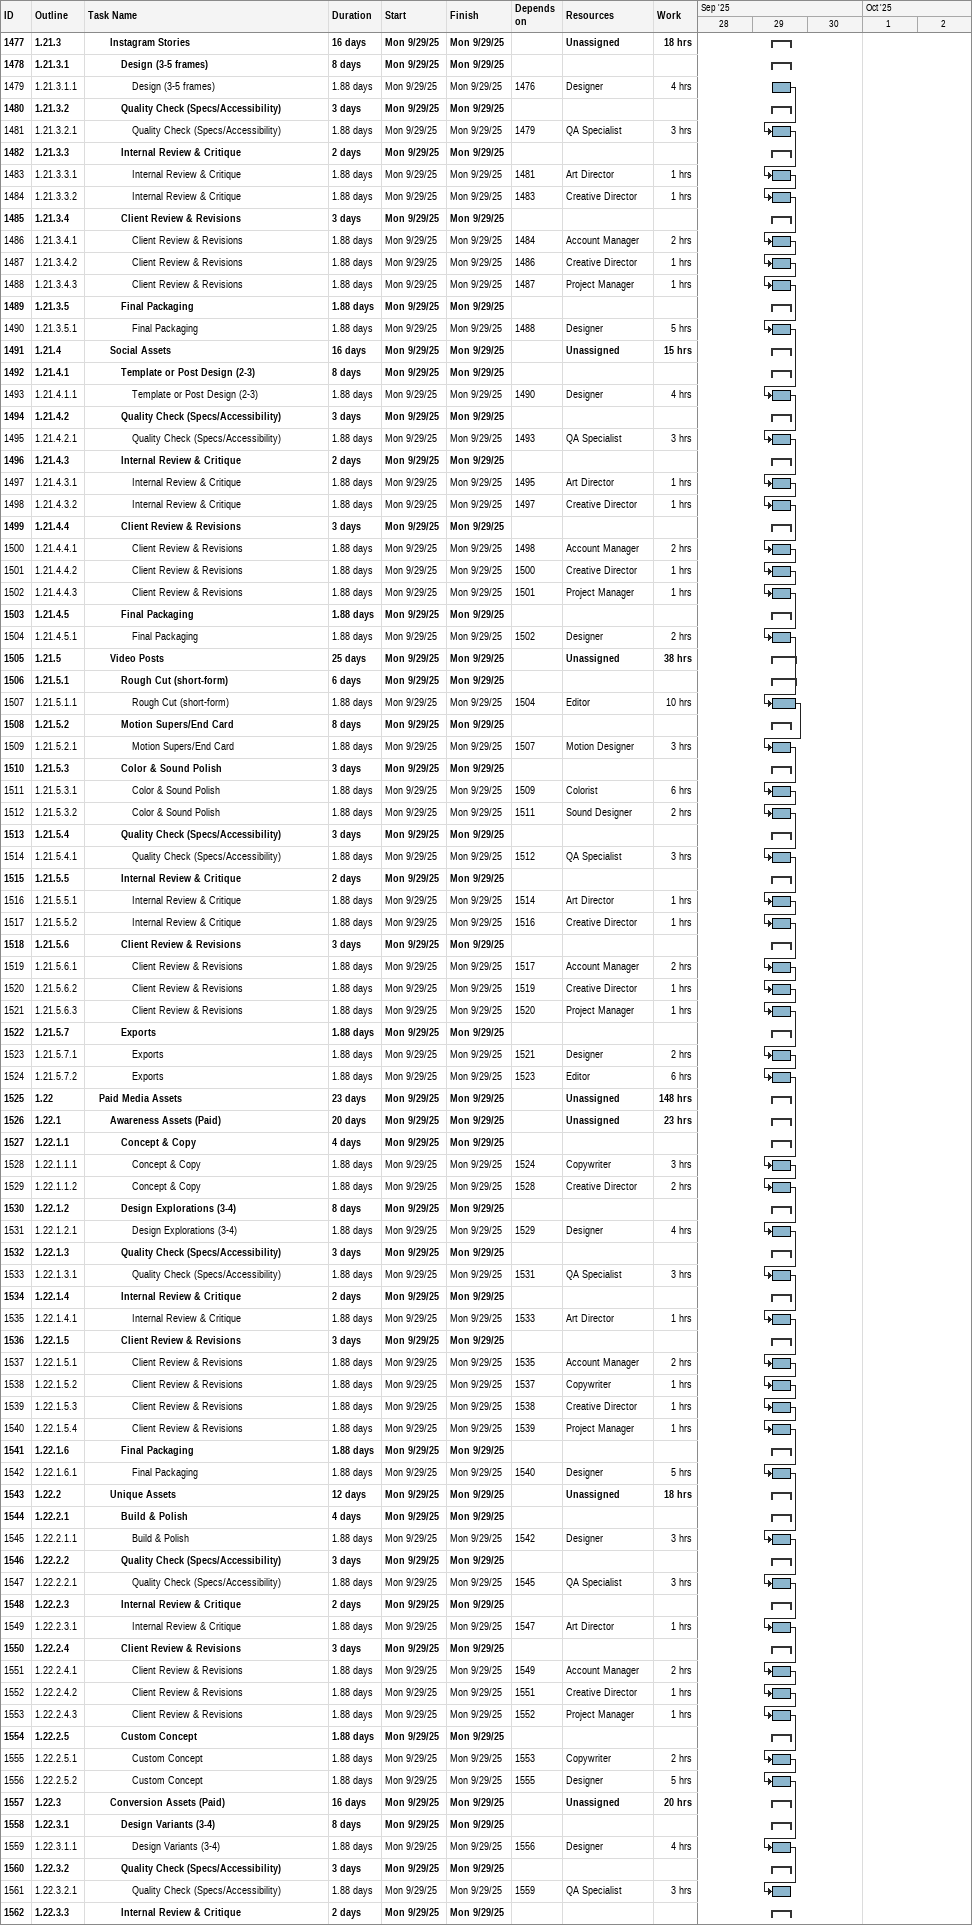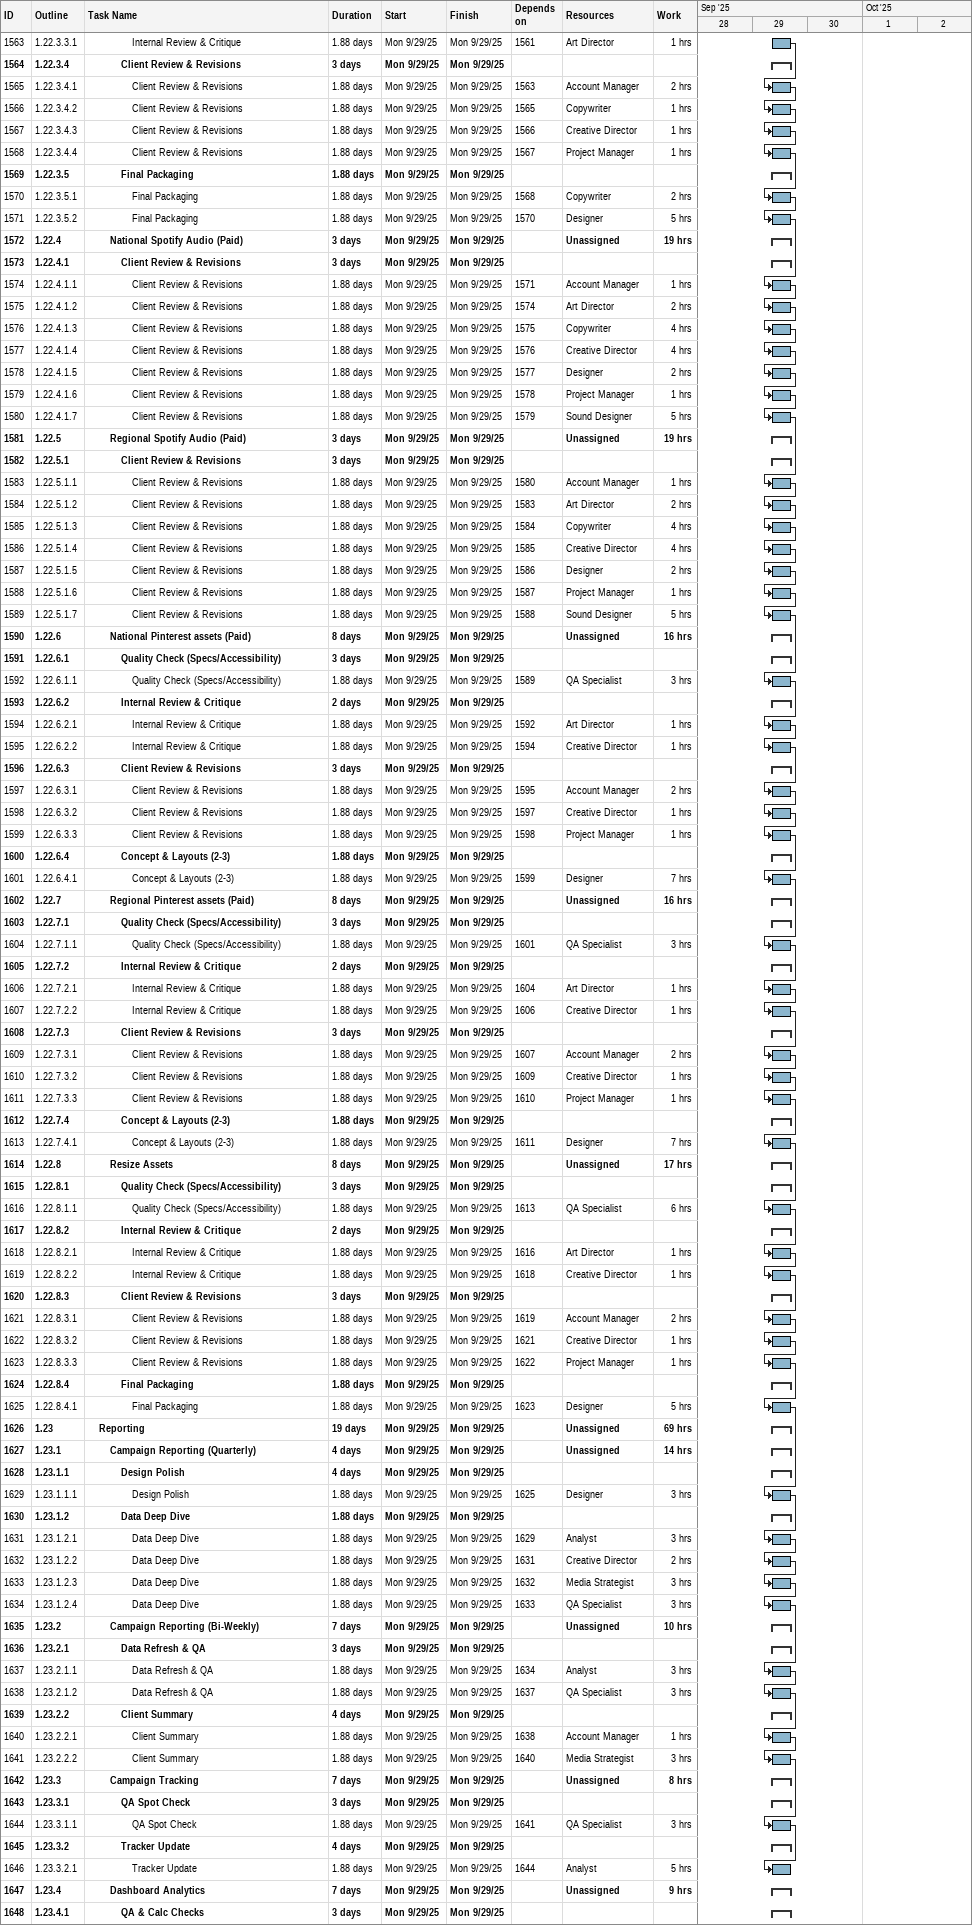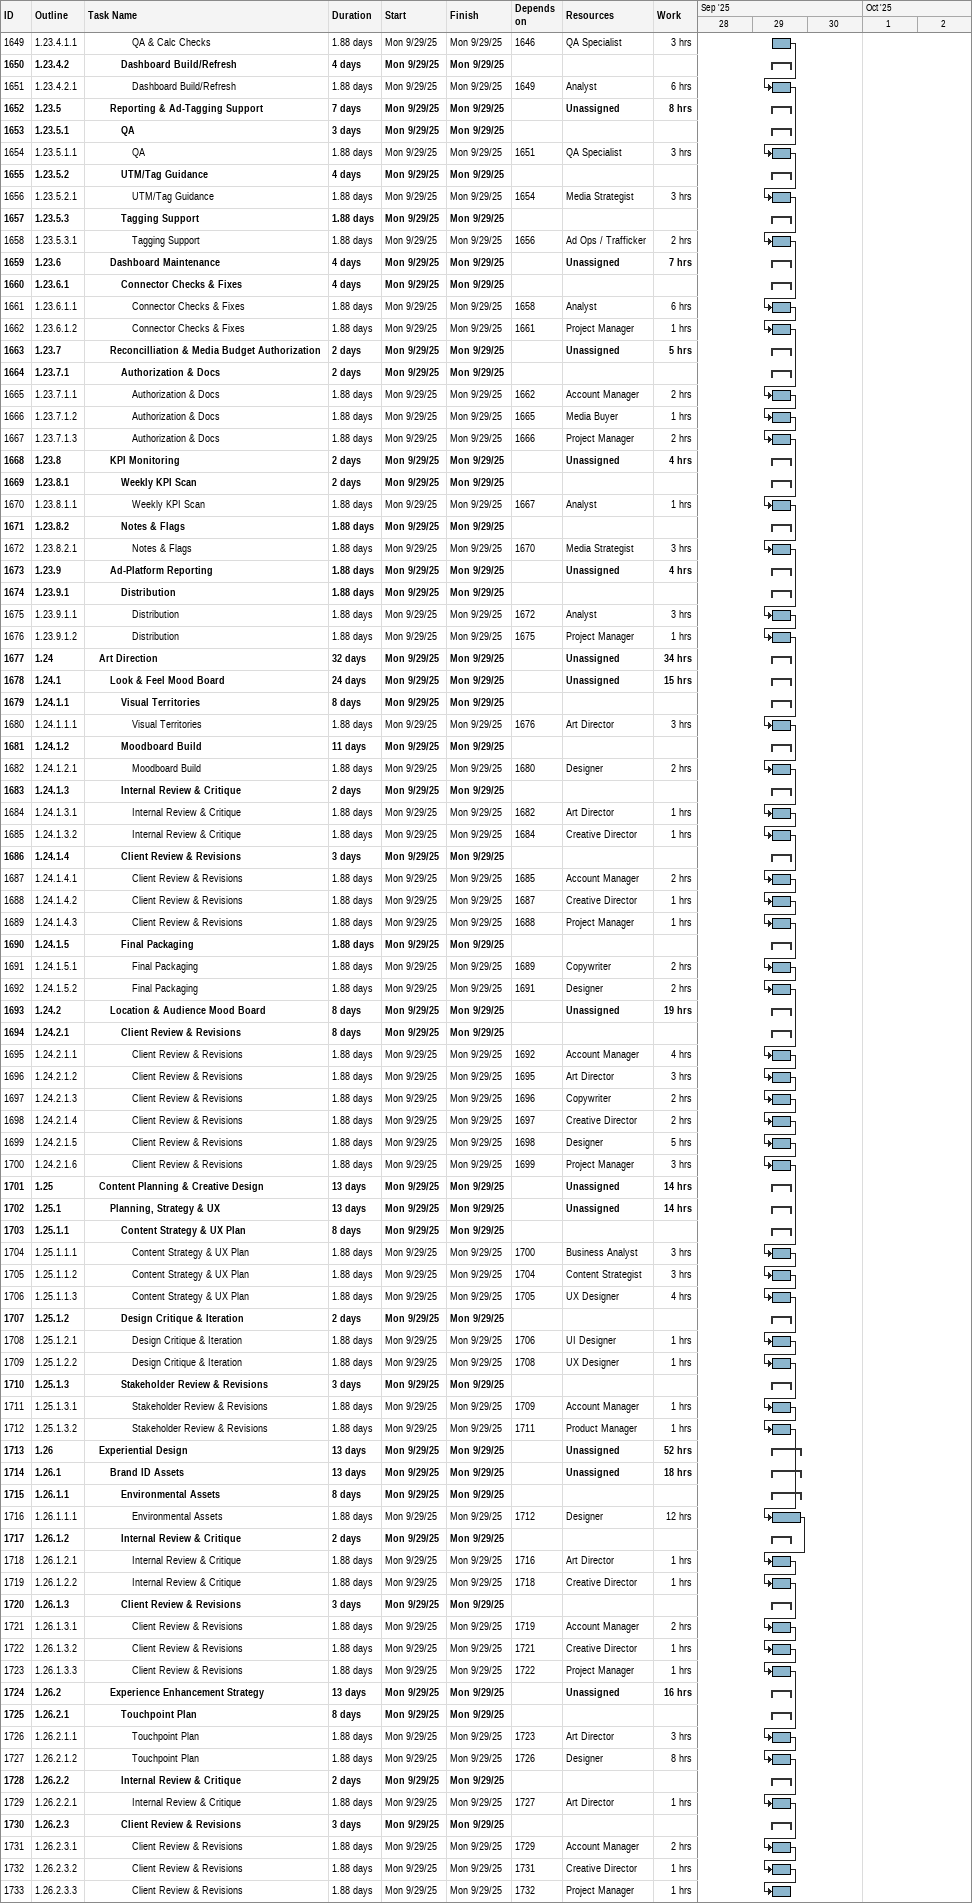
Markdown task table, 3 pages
| ID | WBS | Task | Duration | Start | Finish | Predecessors | Resources | Work (h) |
|---|---|---|---|---|---|---|---|---|
| 1477 | 1.21.3 | **Instagram Stories** | 16d | 2025-09-29 | 2025-09-29 |  | Unassigned | 18 |
| 1478 | 1.21.3.1 | **Design (3-5 frames)** | 8d | 2025-09-29 | 2025-09-29 |  |  |  |
| 1479 | 1.21.3.1.1 | Design (3-5 frames) | 1.88d | 2025-09-29 | 2025-09-29 | 1476 | Designer | 4 |
| 1480 | 1.21.3.2 | **Quality Check (Specs/Accessibility)** | 3d | 2025-09-29 | 2025-09-29 |  |  |  |
| 1481 | 1.21.3.2.1 | Quality Check (Specs/Accessibility) | 1.88d | 2025-09-29 | 2025-09-29 | 1479 | QA Specialist | 3 |
| 1482 | 1.21.3.3 | **Internal Review & Critique** | 2d | 2025-09-29 | 2025-09-29 |  |  |  |
| 1483 | 1.21.3.3.1 | Internal Review & Critique | 1.88d | 2025-09-29 | 2025-09-29 | 1481 | Art Director | 1 |
| 1484 | 1.21.3.3.2 | Internal Review & Critique | 1.88d | 2025-09-29 | 2025-09-29 | 1483 | Creative Director | 1 |
| 1485 | 1.21.3.4 | **Client Review & Revisions** | 3d | 2025-09-29 | 2025-09-29 |  |  |  |
| 1486 | 1.21.3.4.1 | Client Review & Revisions | 1.88d | 2025-09-29 | 2025-09-29 | 1484 | Account Manager | 2 |
| 1487 | 1.21.3.4.2 | Client Review & Revisions | 1.88d | 2025-09-29 | 2025-09-29 | 1486 | Creative Director | 1 |
| 1488 | 1.21.3.4.3 | Client Review & Revisions | 1.88d | 2025-09-29 | 2025-09-29 | 1487 | Project Manager | 1 |
| 1489 | 1.21.3.5 | **Final Packaging** | 1.88d | 2025-09-29 | 2025-09-29 |  |  |  |
| 1490 | 1.21.3.5.1 | Final Packaging | 1.88d | 2025-09-29 | 2025-09-29 | 1488 | Designer | 5 |
| 1491 | 1.21.4 | **Social Assets** | 16d | 2025-09-29 | 2025-09-29 |  | Unassigned | 15 |
| 1492 | 1.21.4.1 | **Template or Post Design (2-3)** | 8d | 2025-09-29 | 2025-09-29 |  |  |  |
| 1493 | 1.21.4.1.1 | Template or Post Design (2-3) | 1.88d | 2025-09-29 | 2025-09-29 | 1490 | Designer | 4 |
| 1494 | 1.21.4.2 | **Quality Check (Specs/Accessibility)** | 3d | 2025-09-29 | 2025-09-29 |  |  |  |
| 1495 | 1.21.4.2.1 | Quality Check (Specs/Accessibility) | 1.88d | 2025-09-29 | 2025-09-29 | 1493 | QA Specialist | 3 |
| 1496 | 1.21.4.3 | **Internal Review & Critique** | 2d | 2025-09-29 | 2025-09-29 |  |  |  |
| 1497 | 1.21.4.3.1 | Internal Review & Critique | 1.88d | 2025-09-29 | 2025-09-29 | 1495 | Art Director | 1 |
| 1498 | 1.21.4.3.2 | Internal Review & Critique | 1.88d | 2025-09-29 | 2025-09-29 | 1497 | Creative Director | 1 |
| 1499 | 1.21.4.4 | **Client Review & Revisions** | 3d | 2025-09-29 | 2025-09-29 |  |  |  |
| 1500 | 1.21.4.4.1 | Client Review & Revisions | 1.88d | 2025-09-29 | 2025-09-29 | 1498 | Account Manager | 2 |
| 1501 | 1.21.4.4.2 | Client Review & Revisions | 1.88d | 2025-09-29 | 2025-09-29 | 1500 | Creative Director | 1 |
| 1502 | 1.21.4.4.3 | Client Review & Revisions | 1.88d | 2025-09-29 | 2025-09-29 | 1501 | Project Manager | 1 |
| 1503 | 1.21.4.5 | **Final Packaging** | 1.88d | 2025-09-29 | 2025-09-29 |  |  |  |
| 1504 | 1.21.4.5.1 | Final Packaging | 1.88d | 2025-09-29 | 2025-09-29 | 1502 | Designer | 2 |
| 1505 | 1.21.5 | **Video Posts** | 25d | 2025-09-29 | 2025-09-29 |  | Unassigned | 38 |
| 1506 | 1.21.5.1 | **Rough Cut (short-form)** | 6d | 2025-09-29 | 2025-09-29 |  |  |  |
| 1507 | 1.21.5.1.1 | Rough Cut (short-form) | 1.88d | 2025-09-29 | 2025-09-29 | 1504 | Editor | 10 |
| 1508 | 1.21.5.2 | **Motion Supers/End Card** | 8d | 2025-09-29 | 2025-09-29 |  |  |  |
| 1509 | 1.21.5.2.1 | Motion Supers/End Card | 1.88d | 2025-09-29 | 2025-09-29 | 1507 | Motion Designer | 3 |
| 1510 | 1.21.5.3 | **Color & Sound Polish** | 3d | 2025-09-29 | 2025-09-29 |  |  |  |
| 1511 | 1.21.5.3.1 | Color & Sound Polish | 1.88d | 2025-09-29 | 2025-09-29 | 1509 | Colorist | 6 |
| 1512 | 1.21.5.3.2 | Color & Sound Polish | 1.88d | 2025-09-29 | 2025-09-29 | 1511 | Sound Designer | 2 |
| 1513 | 1.21.5.4 | **Quality Check (Specs/Accessibility)** | 3d | 2025-09-29 | 2025-09-29 |  |  |  |
| 1514 | 1.21.5.4.1 | Quality Check (Specs/Accessibility) | 1.88d | 2025-09-29 | 2025-09-29 | 1512 | QA Specialist | 3 |
| 1515 | 1.21.5.5 | **Internal Review & Critique** | 2d | 2025-09-29 | 2025-09-29 |  |  |  |
| 1516 | 1.21.5.5.1 | Internal Review & Critique | 1.88d | 2025-09-29 | 2025-09-29 | 1514 | Art Director | 1 |
| 1517 | 1.21.5.5.2 | Internal Review & Critique | 1.88d | 2025-09-29 | 2025-09-29 | 1516 | Creative Director | 1 |
| 1518 | 1.21.5.6 | **Client Review & Revisions** | 3d | 2025-09-29 | 2025-09-29 |  |  |  |
| 1519 | 1.21.5.6.1 | Client Review & Revisions | 1.88d | 2025-09-29 | 2025-09-29 | 1517 | Account Manager | 2 |
| 1520 | 1.21.5.6.2 | Client Review & Revisions | 1.88d | 2025-09-29 | 2025-09-29 | 1519 | Creative Director | 1 |
| 1521 | 1.21.5.6.3 | Client Review & Revisions | 1.88d | 2025-09-29 | 2025-09-29 | 1520 | Project Manager | 1 |
| 1522 | 1.21.5.7 | **Exports** | 1.88d | 2025-09-29 | 2025-09-29 |  |  |  |
| 1523 | 1.21.5.7.1 | Exports | 1.88d | 2025-09-29 | 2025-09-29 | 1521 | Designer | 2 |
| 1524 | 1.21.5.7.2 | Exports | 1.88d | 2025-09-29 | 2025-09-29 | 1523 | Editor | 6 |
| 1525 | 1.22 | **Paid Media Assets** | 23d | 2025-09-29 | 2025-09-29 |  | Unassigned | 148 |
| 1526 | 1.22.1 | **Awareness Assets (Paid)** | 20d | 2025-09-29 | 2025-09-29 |  | Unassigned | 23 |
| 1527 | 1.22.1.1 | **Concept & Copy** | 4d | 2025-09-29 | 2025-09-29 |  |  |  |
| 1528 | 1.22.1.1.1 | Concept & Copy | 1.88d | 2025-09-29 | 2025-09-29 | 1524 | Copywriter | 3 |
| 1529 | 1.22.1.1.2 | Concept & Copy | 1.88d | 2025-09-29 | 2025-09-29 | 1528 | Creative Director | 2 |
| 1530 | 1.22.1.2 | **Design Explorations (3-4)** | 8d | 2025-09-29 | 2025-09-29 |  |  |  |
| 1531 | 1.22.1.2.1 | Design Explorations (3-4) | 1.88d | 2025-09-29 | 2025-09-29 | 1529 | Designer | 4 |
| 1532 | 1.22.1.3 | **Quality Check (Specs/Accessibility)** | 3d | 2025-09-29 | 2025-09-29 |  |  |  |
| 1533 | 1.22.1.3.1 | Quality Check (Specs/Accessibility) | 1.88d | 2025-09-29 | 2025-09-29 | 1531 | QA Specialist | 3 |
| 1534 | 1.22.1.4 | **Internal Review & Critique** | 2d | 2025-09-29 | 2025-09-29 |  |  |  |
| 1535 | 1.22.1.4.1 | Internal Review & Critique | 1.88d | 2025-09-29 | 2025-09-29 | 1533 | Art Director | 1 |
| 1536 | 1.22.1.5 | **Client Review & Revisions** | 3d | 2025-09-29 | 2025-09-29 |  |  |  |
| 1537 | 1.22.1.5.1 | Client Review & Revisions | 1.88d | 2025-09-29 | 2025-09-29 | 1535 | Account Manager | 2 |
| 1538 | 1.22.1.5.2 | Client Review & Revisions | 1.88d | 2025-09-29 | 2025-09-29 | 1537 | Copywriter | 1 |
| 1539 | 1.22.1.5.3 | Client Review & Revisions | 1.88d | 2025-09-29 | 2025-09-29 | 1538 | Creative Director | 1 |
| 1540 | 1.22.1.5.4 | Client Review & Revisions | 1.88d | 2025-09-29 | 2025-09-29 | 1539 | Project Manager | 1 |
| 1541 | 1.22.1.6 | **Final Packaging** | 1.88d | 2025-09-29 | 2025-09-29 |  |  |  |
| 1542 | 1.22.1.6.1 | Final Packaging | 1.88d | 2025-09-29 | 2025-09-29 | 1540 | Designer | 5 |
| 1543 | 1.22.2 | **Unique Assets** | 12d | 2025-09-29 | 2025-09-29 |  | Unassigned | 18 |
| 1544 | 1.22.2.1 | **Build & Polish** | 4d | 2025-09-29 | 2025-09-29 |  |  |  |
| 1545 | 1.22.2.1.1 | Build & Polish | 1.88d | 2025-09-29 | 2025-09-29 | 1542 | Designer | 3 |
| 1546 | 1.22.2.2 | **Quality Check (Specs/Accessibility)** | 3d | 2025-09-29 | 2025-09-29 |  |  |  |
| 1547 | 1.22.2.2.1 | Quality Check (Specs/Accessibility) | 1.88d | 2025-09-29 | 2025-09-29 | 1545 | QA Specialist | 3 |
| 1548 | 1.22.2.3 | **Internal Review & Critique** | 2d | 2025-09-29 | 2025-09-29 |  |  |  |
| 1549 | 1.22.2.3.1 | Internal Review & Critique | 1.88d | 2025-09-29 | 2025-09-29 | 1547 | Art Director | 1 |
| 1550 | 1.22.2.4 | **Client Review & Revisions** | 3d | 2025-09-29 | 2025-09-29 |  |  |  |
| 1551 | 1.22.2.4.1 | Client Review & Revisions | 1.88d | 2025-09-29 | 2025-09-29 | 1549 | Account Manager | 2 |
| 1552 | 1.22.2.4.2 | Client Review & Revisions | 1.88d | 2025-09-29 | 2025-09-29 | 1551 | Creative Director | 1 |
| 1553 | 1.22.2.4.3 | Client Review & Revisions | 1.88d | 2025-09-29 | 2025-09-29 | 1552 | Project Manager | 1 |
| 1554 | 1.22.2.5 | **Custom Concept** | 1.88d | 2025-09-29 | 2025-09-29 |  |  |  |
| 1555 | 1.22.2.5.1 | Custom Concept | 1.88d | 2025-09-29 | 2025-09-29 | 1553 | Copywriter | 2 |
| 1556 | 1.22.2.5.2 | Custom Concept | 1.88d | 2025-09-29 | 2025-09-29 | 1555 | Designer | 5 |
| 1557 | 1.22.3 | **Conversion Assets (Paid)** | 16d | 2025-09-29 | 2025-09-29 |  | Unassigned | 20 |
| 1558 | 1.22.3.1 | **Design Variants (3-4)** | 8d | 2025-09-29 | 2025-09-29 |  |  |  |
| 1559 | 1.22.3.1.1 | Design Variants (3-4) | 1.88d | 2025-09-29 | 2025-09-29 | 1556 | Designer | 4 |
| 1560 | 1.22.3.2 | **Quality Check (Specs/Accessibility)** | 3d | 2025-09-29 | 2025-09-29 |  |  |  |
| 1561 | 1.22.3.2.1 | Quality Check (Specs/Accessibility) | 1.88d | 2025-09-29 | 2025-09-29 | 1559 | QA Specialist | 3 |
| 1562 | 1.22.3.3 | **Internal Review & Critique** | 2d | 2025-09-29 | 2025-09-29 |  |  |  |
| 1563 | 1.22.3.3.1 | Internal Review & Critique | 1.88d | 2025-09-29 | 2025-09-29 | 1561 | Art Director | 1 |
| 1564 | 1.22.3.4 | **Client Review & Revisions** | 3d | 2025-09-29 | 2025-09-29 |  |  |  |
| 1565 | 1.22.3.4.1 | Client Review & Revisions | 1.88d | 2025-09-29 | 2025-09-29 | 1563 | Account Manager | 2 |
| 1566 | 1.22.3.4.2 | Client Review & Revisions | 1.88d | 2025-09-29 | 2025-09-29 | 1565 | Copywriter | 1 |
| 1567 | 1.22.3.4.3 | Client Review & Revisions | 1.88d | 2025-09-29 | 2025-09-29 | 1566 | Creative Director | 1 |
| 1568 | 1.22.3.4.4 | Client Review & Revisions | 1.88d | 2025-09-29 | 2025-09-29 | 1567 | Project Manager | 1 |
| 1569 | 1.22.3.5 | **Final Packaging** | 1.88d | 2025-09-29 | 2025-09-29 |  |  |  |
| 1570 | 1.22.3.5.1 | Final Packaging | 1.88d | 2025-09-29 | 2025-09-29 | 1568 | Copywriter | 2 |
| 1571 | 1.22.3.5.2 | Final Packaging | 1.88d | 2025-09-29 | 2025-09-29 | 1570 | Designer | 5 |
| 1572 | 1.22.4 | **National Spotify Audio (Paid)** | 3d | 2025-09-29 | 2025-09-29 |  | Unassigned | 19 |
| 1573 | 1.22.4.1 | **Client Review & Revisions** | 3d | 2025-09-29 | 2025-09-29 |  |  |  |
| 1574 | 1.22.4.1.1 | Client Review & Revisions | 1.88d | 2025-09-29 | 2025-09-29 | 1571 | Account Manager | 1 |
| 1575 | 1.22.4.1.2 | Client Review & Revisions | 1.88d | 2025-09-29 | 2025-09-29 | 1574 | Art Director | 2 |
| 1576 | 1.22.4.1.3 | Client Review & Revisions | 1.88d | 2025-09-29 | 2025-09-29 | 1575 | Copywriter | 4 |
| 1577 | 1.22.4.1.4 | Client Review & Revisions | 1.88d | 2025-09-29 | 2025-09-29 | 1576 | Creative Director | 4 |
| 1578 | 1.22.4.1.5 | Client Review & Revisions | 1.88d | 2025-09-29 | 2025-09-29 | 1577 | Designer | 2 |
| 1579 | 1.22.4.1.6 | Client Review & Revisions | 1.88d | 2025-09-29 | 2025-09-29 | 1578 | Project Manager | 1 |
| 1580 | 1.22.4.1.7 | Client Review & Revisions | 1.88d | 2025-09-29 | 2025-09-29 | 1579 | Sound Designer | 5 |
| 1581 | 1.22.5 | **Regional Spotify Audio (Paid)** | 3d | 2025-09-29 | 2025-09-29 |  | Unassigned | 19 |
| 1582 | 1.22.5.1 | **Client Review & Revisions** | 3d | 2025-09-29 | 2025-09-29 |  |  |  |
| 1583 | 1.22.5.1.1 | Client Review & Revisions | 1.88d | 2025-09-29 | 2025-09-29 | 1580 | Account Manager | 1 |
| 1584 | 1.22.5.1.2 | Client Review & Revisions | 1.88d | 2025-09-29 | 2025-09-29 | 1583 | Art Director | 2 |
| 1585 | 1.22.5.1.3 | Client Review & Revisions | 1.88d | 2025-09-29 | 2025-09-29 | 1584 | Copywriter | 4 |
| 1586 | 1.22.5.1.4 | Client Review & Revisions | 1.88d | 2025-09-29 | 2025-09-29 | 1585 | Creative Director | 4 |
| 1587 | 1.22.5.1.5 | Client Review & Revisions | 1.88d | 2025-09-29 | 2025-09-29 | 1586 | Designer | 2 |
| 1588 | 1.22.5.1.6 | Client Review & Revisions | 1.88d | 2025-09-29 | 2025-09-29 | 1587 | Project Manager | 1 |
| 1589 | 1.22.5.1.7 | Client Review & Revisions | 1.88d | 2025-09-29 | 2025-09-29 | 1588 | Sound Designer | 5 |
| 1590 | 1.22.6 | **National Pinterest assets (Paid)** | 8d | 2025-09-29 | 2025-09-29 |  | Unassigned | 16 |
| 1591 | 1.22.6.1 | **Quality Check (Specs/Accessibility)** | 3d | 2025-09-29 | 2025-09-29 |  |  |  |
| 1592 | 1.22.6.1.1 | Quality Check (Specs/Accessibility) | 1.88d | 2025-09-29 | 2025-09-29 | 1589 | QA Specialist | 3 |
| 1593 | 1.22.6.2 | **Internal Review & Critique** | 2d | 2025-09-29 | 2025-09-29 |  |  |  |
| 1594 | 1.22.6.2.1 | Internal Review & Critique | 1.88d | 2025-09-29 | 2025-09-29 | 1592 | Art Director | 1 |
| 1595 | 1.22.6.2.2 | Internal Review & Critique | 1.88d | 2025-09-29 | 2025-09-29 | 1594 | Creative Director | 1 |
| 1596 | 1.22.6.3 | **Client Review & Revisions** | 3d | 2025-09-29 | 2025-09-29 |  |  |  |
| 1597 | 1.22.6.3.1 | Client Review & Revisions | 1.88d | 2025-09-29 | 2025-09-29 | 1595 | Account Manager | 2 |
| 1598 | 1.22.6.3.2 | Client Review & Revisions | 1.88d | 2025-09-29 | 2025-09-29 | 1597 | Creative Director | 1 |
| 1599 | 1.22.6.3.3 | Client Review & Revisions | 1.88d | 2025-09-29 | 2025-09-29 | 1598 | Project Manager | 1 |
| 1600 | 1.22.6.4 | **Concept & Layouts (2-3)** | 1.88d | 2025-09-29 | 2025-09-29 |  |  |  |
| 1601 | 1.22.6.4.1 | Concept & Layouts (2-3) | 1.88d | 2025-09-29 | 2025-09-29 | 1599 | Designer | 7 |
| 1602 | 1.22.7 | **Regional Pinterest assets (Paid)** | 8d | 2025-09-29 | 2025-09-29 |  | Unassigned | 16 |
| 1603 | 1.22.7.1 | **Quality Check (Specs/Accessibility)** | 3d | 2025-09-29 | 2025-09-29 |  |  |  |
| 1604 | 1.22.7.1.1 | Quality Check (Specs/Accessibility) | 1.88d | 2025-09-29 | 2025-09-29 | 1601 | QA Specialist | 3 |
| 1605 | 1.22.7.2 | **Internal Review & Critique** | 2d | 2025-09-29 | 2025-09-29 |  |  |  |
| 1606 | 1.22.7.2.1 | Internal Review & Critique | 1.88d | 2025-09-29 | 2025-09-29 | 1604 | Art Director | 1 |
| 1607 | 1.22.7.2.2 | Internal Review & Critique | 1.88d | 2025-09-29 | 2025-09-29 | 1606 | Creative Director | 1 |
| 1608 | 1.22.7.3 | **Client Review & Revisions** | 3d | 2025-09-29 | 2025-09-29 |  |  |  |
| 1609 | 1.22.7.3.1 | Client Review & Revisions | 1.88d | 2025-09-29 | 2025-09-29 | 1607 | Account Manager | 2 |
| 1610 | 1.22.7.3.2 | Client Review & Revisions | 1.88d | 2025-09-29 | 2025-09-29 | 1609 | Creative Director | 1 |
| 1611 | 1.22.7.3.3 | Client Review & Revisions | 1.88d | 2025-09-29 | 2025-09-29 | 1610 | Project Manager | 1 |
| 1612 | 1.22.7.4 | **Concept & Layouts (2-3)** | 1.88d | 2025-09-29 | 2025-09-29 |  |  |  |
| 1613 | 1.22.7.4.1 | Concept & Layouts (2-3) | 1.88d | 2025-09-29 | 2025-09-29 | 1611 | Designer | 7 |
| 1614 | 1.22.8 | **Resize Assets** | 8d | 2025-09-29 | 2025-09-29 |  | Unassigned | 17 |
| 1615 | 1.22.8.1 | **Quality Check (Specs/Accessibility)** | 3d | 2025-09-29 | 2025-09-29 |  |  |  |
| 1616 | 1.22.8.1.1 | Quality Check (Specs/Accessibility) | 1.88d | 2025-09-29 | 2025-09-29 | 1613 | QA Specialist | 6 |
| 1617 | 1.22.8.2 | **Internal Review & Critique** | 2d | 2025-09-29 | 2025-09-29 |  |  |  |
| 1618 | 1.22.8.2.1 | Internal Review & Critique | 1.88d | 2025-09-29 | 2025-09-29 | 1616 | Art Director | 1 |
| 1619 | 1.22.8.2.2 | Internal Review & Critique | 1.88d | 2025-09-29 | 2025-09-29 | 1618 | Creative Director | 1 |
| 1620 | 1.22.8.3 | **Client Review & Revisions** | 3d | 2025-09-29 | 2025-09-29 |  |  |  |
| 1621 | 1.22.8.3.1 | Client Review & Revisions | 1.88d | 2025-09-29 | 2025-09-29 | 1619 | Account Manager | 2 |
| 1622 | 1.22.8.3.2 | Client Review & Revisions | 1.88d | 2025-09-29 | 2025-09-29 | 1621 | Creative Director | 1 |
| 1623 | 1.22.8.3.3 | Client Review & Revisions | 1.88d | 2025-09-29 | 2025-09-29 | 1622 | Project Manager | 1 |
| 1624 | 1.22.8.4 | **Final Packaging** | 1.88d | 2025-09-29 | 2025-09-29 |  |  |  |
| 1625 | 1.22.8.4.1 | Final Packaging | 1.88d | 2025-09-29 | 2025-09-29 | 1623 | Designer | 5 |
| 1626 | 1.23 | **Reporting** | 19d | 2025-09-29 | 2025-09-29 |  | Unassigned | 69 |
| 1627 | 1.23.1 | **Campaign Reporting (Quarterly)** | 4d | 2025-09-29 | 2025-09-29 |  | Unassigned | 14 |
| 1628 | 1.23.1.1 | **Design Polish** | 4d | 2025-09-29 | 2025-09-29 |  |  |  |
| 1629 | 1.23.1.1.1 | Design Polish | 1.88d | 2025-09-29 | 2025-09-29 | 1625 | Designer | 3 |
| 1630 | 1.23.1.2 | **Data Deep Dive** | 1.88d | 2025-09-29 | 2025-09-29 |  |  |  |
| 1631 | 1.23.1.2.1 | Data Deep Dive | 1.88d | 2025-09-29 | 2025-09-29 | 1629 | Analyst | 3 |
| 1632 | 1.23.1.2.2 | Data Deep Dive | 1.88d | 2025-09-29 | 2025-09-29 | 1631 | Creative Director | 2 |
| 1633 | 1.23.1.2.3 | Data Deep Dive | 1.88d | 2025-09-29 | 2025-09-29 | 1632 | Media Strategist | 3 |
| 1634 | 1.23.1.2.4 | Data Deep Dive | 1.88d | 2025-09-29 | 2025-09-29 | 1633 | QA Specialist | 3 |
| 1635 | 1.23.2 | **Campaign Reporting (Bi-Weekly)** | 7d | 2025-09-29 | 2025-09-29 |  | Unassigned | 10 |
| 1636 | 1.23.2.1 | **Data Refresh & QA** | 3d | 2025-09-29 | 2025-09-29 |  |  |  |
| 1637 | 1.23.2.1.1 | Data Refresh & QA | 1.88d | 2025-09-29 | 2025-09-29 | 1634 | Analyst | 3 |
| 1638 | 1.23.2.1.2 | Data Refresh & QA | 1.88d | 2025-09-29 | 2025-09-29 | 1637 | QA Specialist | 3 |
| 1639 | 1.23.2.2 | **Client Summary** | 4d | 2025-09-29 | 2025-09-29 |  |  |  |
| 1640 | 1.23.2.2.1 | Client Summary | 1.88d | 2025-09-29 | 2025-09-29 | 1638 | Account Manager | 1 |
| 1641 | 1.23.2.2.2 | Client Summary | 1.88d | 2025-09-29 | 2025-09-29 | 1640 | Media Strategist | 3 |
| 1642 | 1.23.3 | **Campaign Tracking** | 7d | 2025-09-29 | 2025-09-29 |  | Unassigned | 8 |
| 1643 | 1.23.3.1 | **QA Spot Check** | 3d | 2025-09-29 | 2025-09-29 |  |  |  |
| 1644 | 1.23.3.1.1 | QA Spot Check | 1.88d | 2025-09-29 | 2025-09-29 | 1641 | QA Specialist | 3 |
| 1645 | 1.23.3.2 | **Tracker Update** | 4d | 2025-09-29 | 2025-09-29 |  |  |  |
| 1646 | 1.23.3.2.1 | Tracker Update | 1.88d | 2025-09-29 | 2025-09-29 | 1644 | Analyst | 5 |
| 1647 | 1.23.4 | **Dashboard Analytics** | 7d | 2025-09-29 | 2025-09-29 |  | Unassigned | 9 |
| 1648 | 1.23.4.1 | **QA & Calc Checks** | 3d | 2025-09-29 | 2025-09-29 |  |  |  |
| 1649 | 1.23.4.1.1 | QA & Calc Checks | 1.88d | 2025-09-29 | 2025-09-29 | 1646 | QA Specialist | 3 |
| 1650 | 1.23.4.2 | **Dashboard Build/Refresh** | 4d | 2025-09-29 | 2025-09-29 |  |  |  |
| 1651 | 1.23.4.2.1 | Dashboard Build/Refresh | 1.88d | 2025-09-29 | 2025-09-29 | 1649 | Analyst | 6 |
| 1652 | 1.23.5 | **Reporting & Ad-Tagging Support** | 7d | 2025-09-29 | 2025-09-29 |  | Unassigned | 8 |
| 1653 | 1.23.5.1 | **QA** | 3d | 2025-09-29 | 2025-09-29 |  |  |  |
| 1654 | 1.23.5.1.1 | QA | 1.88d | 2025-09-29 | 2025-09-29 | 1651 | QA Specialist | 3 |
| 1655 | 1.23.5.2 | **UTM/Tag Guidance** | 4d | 2025-09-29 | 2025-09-29 |  |  |  |
| 1656 | 1.23.5.2.1 | UTM/Tag Guidance | 1.88d | 2025-09-29 | 2025-09-29 | 1654 | Media Strategist | 3 |
| 1657 | 1.23.5.3 | **Tagging Support** | 1.88d | 2025-09-29 | 2025-09-29 |  |  |  |
| 1658 | 1.23.5.3.1 | Tagging Support | 1.88d | 2025-09-29 | 2025-09-29 | 1656 | Ad Ops / Trafficker | 2 |
| 1659 | 1.23.6 | **Dashboard Maintenance** | 4d | 2025-09-29 | 2025-09-29 |  | Unassigned | 7 |
| 1660 | 1.23.6.1 | **Connector Checks & Fixes** | 4d | 2025-09-29 | 2025-09-29 |  |  |  |
| 1661 | 1.23.6.1.1 | Connector Checks & Fixes | 1.88d | 2025-09-29 | 2025-09-29 | 1658 | Analyst | 6 |
| 1662 | 1.23.6.1.2 | Connector Checks & Fixes | 1.88d | 2025-09-29 | 2025-09-29 | 1661 | Project Manager | 1 |
| 1663 | 1.23.7 | **Reconcilliation & Media Budget Authorization** | 2d | 2025-09-29 | 2025-09-29 |  | Unassigned | 5 |
| 1664 | 1.23.7.1 | **Authorization & Docs** | 2d | 2025-09-29 | 2025-09-29 |  |  |  |
| 1665 | 1.23.7.1.1 | Authorization & Docs | 1.88d | 2025-09-29 | 2025-09-29 | 1662 | Account Manager | 2 |
| 1666 | 1.23.7.1.2 | Authorization & Docs | 1.88d | 2025-09-29 | 2025-09-29 | 1665 | Media Buyer | 1 |
| 1667 | 1.23.7.1.3 | Authorization & Docs | 1.88d | 2025-09-29 | 2025-09-29 | 1666 | Project Manager | 2 |
| 1668 | 1.23.8 | **KPI Monitoring** | 2d | 2025-09-29 | 2025-09-29 |  | Unassigned | 4 |
| 1669 | 1.23.8.1 | **Weekly KPI Scan** | 2d | 2025-09-29 | 2025-09-29 |  |  |  |
| 1670 | 1.23.8.1.1 | Weekly KPI Scan | 1.88d | 2025-09-29 | 2025-09-29 | 1667 | Analyst | 1 |
| 1671 | 1.23.8.2 | **Notes & Flags** | 1.88d | 2025-09-29 | 2025-09-29 |  |  |  |
| 1672 | 1.23.8.2.1 | Notes & Flags | 1.88d | 2025-09-29 | 2025-09-29 | 1670 | Media Strategist | 3 |
| 1673 | 1.23.9 | **Ad-Platform Reporting** | 1.88d | 2025-09-29 | 2025-09-29 |  | Unassigned | 4 |
| 1674 | 1.23.9.1 | **Distribution** | 1.88d | 2025-09-29 | 2025-09-29 |  |  |  |
| 1675 | 1.23.9.1.1 | Distribution | 1.88d | 2025-09-29 | 2025-09-29 | 1672 | Analyst | 3 |
| 1676 | 1.23.9.1.2 | Distribution | 1.88d | 2025-09-29 | 2025-09-29 | 1675 | Project Manager | 1 |
| 1677 | 1.24 | **Art Direction** | 32d | 2025-09-29 | 2025-09-29 |  | Unassigned | 34 |
| 1678 | 1.24.1 | **Look & Feel Mood Board** | 24d | 2025-09-29 | 2025-09-29 |  | Unassigned | 15 |
| 1679 | 1.24.1.1 | **Visual Territories** | 8d | 2025-09-29 | 2025-09-29 |  |  |  |
| 1680 | 1.24.1.1.1 | Visual Territories | 1.88d | 2025-09-29 | 2025-09-29 | 1676 | Art Director | 3 |
| 1681 | 1.24.1.2 | **Moodboard Build** | 11d | 2025-09-29 | 2025-09-29 |  |  |  |
| 1682 | 1.24.1.2.1 | Moodboard Build | 1.88d | 2025-09-29 | 2025-09-29 | 1680 | Designer | 2 |
| 1683 | 1.24.1.3 | **Internal Review & Critique** | 2d | 2025-09-29 | 2025-09-29 |  |  |  |
| 1684 | 1.24.1.3.1 | Internal Review & Critique | 1.88d | 2025-09-29 | 2025-09-29 | 1682 | Art Director | 1 |
| 1685 | 1.24.1.3.2 | Internal Review & Critique | 1.88d | 2025-09-29 | 2025-09-29 | 1684 | Creative Director | 1 |
| 1686 | 1.24.1.4 | **Client Review & Revisions** | 3d | 2025-09-29 | 2025-09-29 |  |  |  |
| 1687 | 1.24.1.4.1 | Client Review & Revisions | 1.88d | 2025-09-29 | 2025-09-29 | 1685 | Account Manager | 2 |
| 1688 | 1.24.1.4.2 | Client Review & Revisions | 1.88d | 2025-09-29 | 2025-09-29 | 1687 | Creative Director | 1 |
| 1689 | 1.24.1.4.3 | Client Review & Revisions | 1.88d | 2025-09-29 | 2025-09-29 | 1688 | Project Manager | 1 |
| 1690 | 1.24.1.5 | **Final Packaging** | 1.88d | 2025-09-29 | 2025-09-29 |  |  |  |
| 1691 | 1.24.1.5.1 | Final Packaging | 1.88d | 2025-09-29 | 2025-09-29 | 1689 | Copywriter | 2 |
| 1692 | 1.24.1.5.2 | Final Packaging | 1.88d | 2025-09-29 | 2025-09-29 | 1691 | Designer | 2 |
| 1693 | 1.24.2 | **Location & Audience Mood Board** | 8d | 2025-09-29 | 2025-09-29 |  | Unassigned | 19 |
| 1694 | 1.24.2.1 | **Client Review & Revisions** | 8d | 2025-09-29 | 2025-09-29 |  |  |  |
| 1695 | 1.24.2.1.1 | Client Review & Revisions | 1.88d | 2025-09-29 | 2025-09-29 | 1692 | Account Manager | 4 |
| 1696 | 1.24.2.1.2 | Client Review & Revisions | 1.88d | 2025-09-29 | 2025-09-29 | 1695 | Art Director | 3 |
| 1697 | 1.24.2.1.3 | Client Review & Revisions | 1.88d | 2025-09-29 | 2025-09-29 | 1696 | Copywriter | 2 |
| 1698 | 1.24.2.1.4 | Client Review & Revisions | 1.88d | 2025-09-29 | 2025-09-29 | 1697 | Creative Director | 2 |
| 1699 | 1.24.2.1.5 | Client Review & Revisions | 1.88d | 2025-09-29 | 2025-09-29 | 1698 | Designer | 5 |
| 1700 | 1.24.2.1.6 | Client Review & Revisions | 1.88d | 2025-09-29 | 2025-09-29 | 1699 | Project Manager | 3 |
| 1701 | 1.25 | **Content Planning & Creative Design** | 13d | 2025-09-29 | 2025-09-29 |  | Unassigned | 14 |
| 1702 | 1.25.1 | **Planning, Strategy & UX** | 13d | 2025-09-29 | 2025-09-29 |  | Unassigned | 14 |
| 1703 | 1.25.1.1 | **Content Strategy & UX Plan** | 8d | 2025-09-29 | 2025-09-29 |  |  |  |
| 1704 | 1.25.1.1.1 | Content Strategy & UX Plan | 1.88d | 2025-09-29 | 2025-09-29 | 1700 | Business Analyst | 3 |
| 1705 | 1.25.1.1.2 | Content Strategy & UX Plan | 1.88d | 2025-09-29 | 2025-09-29 | 1704 | Content Strategist | 3 |
| 1706 | 1.25.1.1.3 | Content Strategy & UX Plan | 1.88d | 2025-09-29 | 2025-09-29 | 1705 | UX Designer | 4 |
| 1707 | 1.25.1.2 | **Design Critique & Iteration** | 2d | 2025-09-29 | 2025-09-29 |  |  |  |
| 1708 | 1.25.1.2.1 | Design Critique & Iteration | 1.88d | 2025-09-29 | 2025-09-29 | 1706 | UI Designer | 1 |
| 1709 | 1.25.1.2.2 | Design Critique & Iteration | 1.88d | 2025-09-29 | 2025-09-29 | 1708 | UX Designer | 1 |
| 1710 | 1.25.1.3 | **Stakeholder Review & Revisions** | 3d | 2025-09-29 | 2025-09-29 |  |  |  |
| 1711 | 1.25.1.3.1 | Stakeholder Review & Revisions | 1.88d | 2025-09-29 | 2025-09-29 | 1709 | Account Manager | 1 |
| 1712 | 1.25.1.3.2 | Stakeholder Review & Revisions | 1.88d | 2025-09-29 | 2025-09-29 | 1711 | Product Manager | 1 |
| 1713 | 1.26 | **Experiential Design** | 13d | 2025-09-29 | 2025-09-29 |  | Unassigned | 52 |
| 1714 | 1.26.1 | **Brand ID Assets** | 13d | 2025-09-29 | 2025-09-29 |  | Unassigned | 18 |
| 1715 | 1.26.1.1 | **Environmental Assets** | 8d | 2025-09-29 | 2025-09-29 |  |  |  |
| 1716 | 1.26.1.1.1 | Environmental Assets | 1.88d | 2025-09-29 | 2025-09-29 | 1712 | Designer | 12 |
| 1717 | 1.26.1.2 | **Internal Review & Critique** | 2d | 2025-09-29 | 2025-09-29 |  |  |  |
| 1718 | 1.26.1.2.1 | Internal Review & Critique | 1.88d | 2025-09-29 | 2025-09-29 | 1716 | Art Director | 1 |
| 1719 | 1.26.1.2.2 | Internal Review & Critique | 1.88d | 2025-09-29 | 2025-09-29 | 1718 | Creative Director | 1 |
| 1720 | 1.26.1.3 | **Client Review & Revisions** | 3d | 2025-09-29 | 2025-09-29 |  |  |  |
| 1721 | 1.26.1.3.1 | Client Review & Revisions | 1.88d | 2025-09-29 | 2025-09-29 | 1719 | Account Manager | 2 |
| 1722 | 1.26.1.3.2 | Client Review & Revisions | 1.88d | 2025-09-29 | 2025-09-29 | 1721 | Creative Director | 1 |
| 1723 | 1.26.1.3.3 | Client Review & Revisions | 1.88d | 2025-09-29 | 2025-09-29 | 1722 | Project Manager | 1 |
| 1724 | 1.26.2 | **Experience Enhancement Strategy** | 13d | 2025-09-29 | 2025-09-29 |  | Unassigned | 16 |
| 1725 | 1.26.2.1 | **Touchpoint Plan** | 8d | 2025-09-29 | 2025-09-29 |  |  |  |
| 1726 | 1.26.2.1.1 | Touchpoint Plan | 1.88d | 2025-09-29 | 2025-09-29 | 1723 | Art Director | 3 |
| 1727 | 1.26.2.1.2 | Touchpoint Plan | 1.88d | 2025-09-29 | 2025-09-29 | 1726 | Designer | 8 |
| 1728 | 1.26.2.2 | **Internal Review & Critique** | 2d | 2025-09-29 | 2025-09-29 |  |  |  |
| 1729 | 1.26.2.2.1 | Internal Review & Critique | 1.88d | 2025-09-29 | 2025-09-29 | 1727 | Art Director | 1 |
| 1730 | 1.26.2.3 | **Client Review & Revisions** | 3d | 2025-09-29 | 2025-09-29 |  |  |  |
| 1731 | 1.26.2.3.1 | Client Review & Revisions | 1.88d | 2025-09-29 | 2025-09-29 | 1729 | Account Manager | 2 |
| 1732 | 1.26.2.3.2 | Client Review & Revisions | 1.88d | 2025-09-29 | 2025-09-29 | 1731 | Creative Director | 1 |
| 1733 | 1.26.2.3.3 | Client Review & Revisions | 1.88d | 2025-09-29 | 2025-09-29 | 1732 | Project Manager | 1 |
